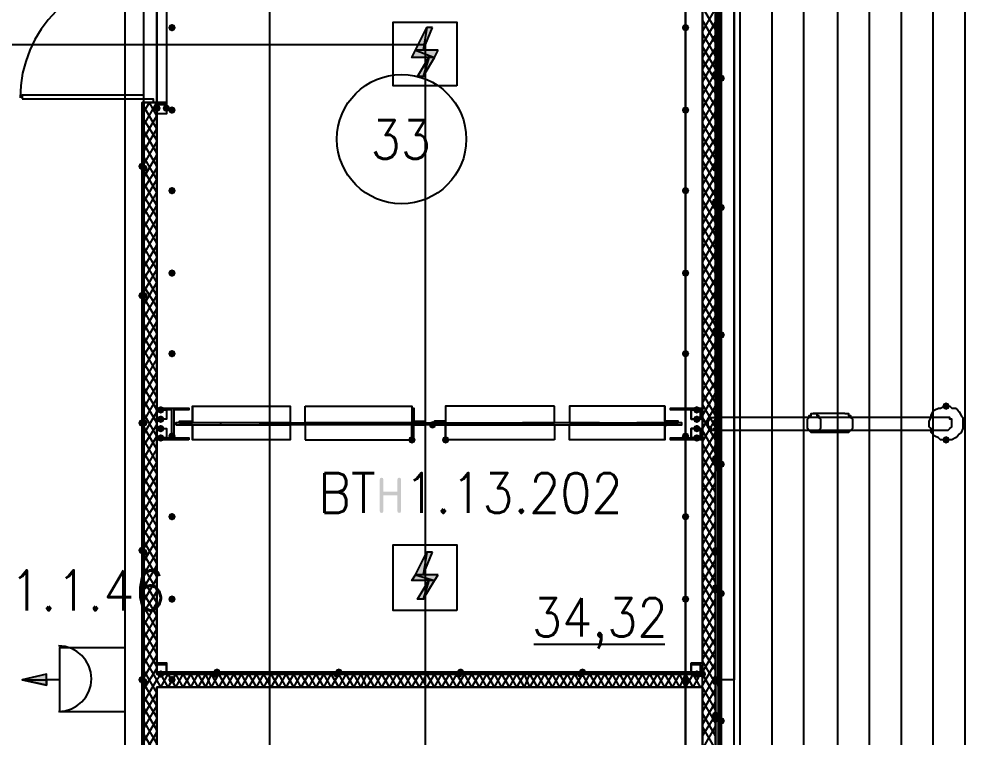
# Model space of a CAD drawing. Header units: millimetres. Extents: x 0 to 420, y 0 to 297.
# Drawn here: x 377.51 to 399.22, y 162.6 to 178.84 of the extents above; entities that cross this region are included whole.
import ezdxf

# ---------------------------------------------------------------- set-up
doc = ezdxf.new("R2010")
doc.units = ezdxf.units.MM
doc.layers.get('0').update_dxf_attribs({"linetype": 'CONTINUOUS'})
doc.styles.get("Standard").update_dxf_attribs({"font": 'STANDARD'})

msp = doc.modelspace()

# ---------------------------------------------------------------- hatches: boundary and pattern name
at = {"true_color": 0x000007}
h = msp.add_hatch(color=0, dxfattribs=at)
h.paths.add_polyline_path([(393.361333, 205.062667), (393.361333, 122.470333), (393.234333, 205.062667)], flags=0)
h.paths.add_polyline_path([(393.361333, 122.470333), (393.234333, 205.062667), (393.234333, 122.470333)], flags=0)
h = msp.add_hatch(color=0, dxfattribs=at)
h.paths.add_polyline_path([(393.234333, 187.071), (393.234333, 169.714333)], flags=0)
h.paths.add_polyline_path([(393.234333, 169.714333), (393.234333, 187.071)], flags=0)
for points in [[(381.042333, 178.646667), (381.017462, 178.586871), (380.957667, 178.562), (380.897871, 178.586871), (380.873, 178.646667), (380.897871, 178.706462), (380.957667, 178.731333), (381.017462, 178.706463)], [(392.641667, 178.646667), (392.616796, 178.586871), (392.557, 178.562), (392.497204, 178.586871), (392.472333, 178.646667), (392.497204, 178.706462), (392.557, 178.731333), (392.616796, 178.706463)], [(380.703667, 176.826333), (380.678796, 176.766537), (380.619, 176.741667), (380.559204, 176.766537), (380.534333, 176.826333), (380.559204, 176.886129), (380.619, 176.911), (380.678796, 176.886129)], [(380.915333, 176.826333), (380.890463, 176.766537), (380.830667, 176.741667), (380.770871, 176.766537), (380.746, 176.826333), (380.770871, 176.886129), (380.830667, 176.911), (380.890462, 176.886129)], [(381.042333, 176.784), (381.017462, 176.724204), (380.957667, 176.699333), (380.897871, 176.724204), (380.873, 176.784), (380.897871, 176.843796), (380.957667, 176.868667), (381.017462, 176.843796)], [(392.641667, 176.784), (392.616796, 176.724204), (392.557, 176.699333), (392.497204, 176.724204), (392.472333, 176.784), (392.497204, 176.843796), (392.557, 176.868667), (392.616796, 176.843796)], [(381.042333, 174.963667), (381.017462, 174.903871), (380.957667, 174.879), (380.897871, 174.903871), (380.873, 174.963667), (380.897871, 175.023462), (380.957667, 175.048333), (381.017462, 175.023463)], [(392.641667, 174.963667), (392.616796, 174.903871), (392.557, 174.879), (392.497204, 174.903871), (392.472333, 174.963667), (392.497204, 175.023462), (392.557, 175.048333), (392.616796, 175.023463)], [(381.042333, 173.101), (381.017462, 173.041204), (380.957667, 173.016333), (380.897871, 173.041204), (380.873, 173.101), (380.897871, 173.160796), (380.957667, 173.185667), (381.017462, 173.160796)], [(392.641667, 173.101), (392.616796, 173.041204), (392.557, 173.016333), (392.497204, 173.041204), (392.472333, 173.101), (392.497204, 173.160796), (392.557, 173.185667), (392.616796, 173.160796)], [(381.042333, 171.280667), (381.017462, 171.220871), (380.957667, 171.196), (380.897871, 171.220871), (380.873, 171.280667), (380.897871, 171.340462), (380.957667, 171.365333), (381.017462, 171.340463)], [(392.641667, 171.280667), (392.616796, 171.220871), (392.557, 171.196), (392.497204, 171.220871), (392.472333, 171.280667), (392.497204, 171.340462), (392.557, 171.365333), (392.616796, 171.340463)], [(380.788333, 170.010667), (380.763462, 169.950871), (380.703667, 169.926), (380.643871, 169.950871), (380.619, 170.010667), (380.643871, 170.070462), (380.703667, 170.095333), (380.763462, 170.070463)], [(392.895667, 170.010667), (392.870796, 169.950871), (392.811, 169.926), (392.751204, 169.950871), (392.726333, 170.010667), (392.751204, 170.070462), (392.811, 170.095333), (392.870796, 170.070463)], [(398.526, 170.095333), (398.501129, 170.035537), (398.441333, 170.010667), (398.381537, 170.035537), (398.356667, 170.095333), (398.381537, 170.155129), (398.441333, 170.18), (398.501129, 170.155129)], [(380.788333, 169.799), (380.763462, 169.739204), (380.703667, 169.714333), (380.643871, 169.739204), (380.619, 169.799), (380.643871, 169.858796), (380.703667, 169.883667), (380.763462, 169.858796)], [(392.895667, 169.799), (392.870796, 169.739204), (392.811, 169.714333), (392.751204, 169.739204), (392.726333, 169.799), (392.751204, 169.858796), (392.811, 169.883667), (392.870796, 169.858796)], [(380.788333, 169.587333), (380.763462, 169.527537), (380.703667, 169.502667), (380.643871, 169.527537), (380.619, 169.587333), (380.643871, 169.647129), (380.703667, 169.672), (380.763462, 169.647129)], [(386.926667, 169.672), (386.901796, 169.612204), (386.842, 169.587333), (386.782204, 169.612204), (386.757333, 169.672), (386.782204, 169.731796), (386.842, 169.756667), (386.901796, 169.731796)], [(392.895667, 169.587333), (392.870796, 169.527537), (392.811, 169.502667), (392.751204, 169.527537), (392.726333, 169.587333), (392.751204, 169.647129), (392.811, 169.672), (392.870796, 169.647129)], [(380.788333, 169.375667), (380.763462, 169.315871), (380.703667, 169.291), (380.643871, 169.315871), (380.619, 169.375667), (380.643871, 169.435462), (380.703667, 169.460333), (380.763462, 169.435463)], [(381.042333, 169.418), (381.017462, 169.358204), (380.957667, 169.333333), (380.897871, 169.358204), (380.873, 169.418), (380.897871, 169.477796), (380.957667, 169.502667), (381.017462, 169.477796)], [(386.461, 169.333333), (386.436129, 169.273537), (386.376333, 169.248667), (386.316537, 169.273537), (386.291667, 169.333333), (386.316537, 169.393129), (386.376333, 169.418), (386.436129, 169.393129)], [(387.223, 169.333333), (387.198129, 169.273537), (387.138333, 169.248667), (387.078538, 169.273537), (387.053667, 169.333333), (387.078537, 169.393129), (387.138333, 169.418), (387.198129, 169.393129)], [(392.641667, 169.418), (392.616796, 169.358204), (392.557, 169.333333), (392.497204, 169.358204), (392.472333, 169.418), (392.497204, 169.477796), (392.557, 169.502667), (392.616796, 169.477796)], [(392.895667, 169.375667), (392.870796, 169.315871), (392.811, 169.291), (392.751204, 169.315871), (392.726333, 169.375667), (392.751204, 169.435462), (392.811, 169.460333), (392.870796, 169.435463)], [(398.526, 169.333333), (398.501129, 169.273537), (398.441333, 169.248667), (398.381537, 169.273537), (398.356667, 169.333333), (398.381537, 169.393129), (398.441333, 169.418), (398.501129, 169.393129)], [(385.651374, 167.72202), (385.651374, 168.4386), (385.661365, 168.468366), (385.691613, 168.478288), (385.721378, 168.468366), (385.7313, 168.4386), (385.7313, 168.159685), (386.049351, 168.159685), (386.049351, 168.4386), (386.059273, 168.468366), (386.089039, 168.478288), (386.11908, 168.468366), (386.129278, 168.4386), (386.129278, 167.72202), (386.11908, 167.692255), (386.089039, 167.682333), (386.059273, 167.692255), (386.049351, 167.72202), (386.049351, 168.08031), (385.7313, 168.08031), (385.7313, 167.72202), (385.721378, 167.692255), (385.691613, 167.682333), (385.661365, 167.692255)], [(381.042333, 167.597667), (381.017462, 167.537871), (380.957667, 167.513), (380.897871, 167.537871), (380.873, 167.597667), (380.897871, 167.657462), (380.957667, 167.682333), (381.017462, 167.657463)], [(392.641667, 167.597667), (392.616796, 167.537871), (392.557, 167.513), (392.497204, 167.537871), (392.472333, 167.597667), (392.497204, 167.657462), (392.557, 167.682333), (392.616796, 167.657463)], [(381.042333, 165.735), (381.017462, 165.675204), (380.957667, 165.650333), (380.897871, 165.675204), (380.873, 165.735), (380.897871, 165.794796), (380.957667, 165.819667), (381.017462, 165.794796)], [(392.641667, 165.735), (392.616796, 165.675204), (392.557, 165.650333), (392.497204, 165.675204), (392.472333, 165.735), (392.497204, 165.794796), (392.557, 165.819667), (392.616796, 165.794796)], [(380.788333, 164.041667), (380.763462, 163.981871), (380.703667, 163.957), (380.643871, 163.981871), (380.619, 164.041667), (380.643871, 164.101462), (380.703667, 164.126333), (380.763462, 164.101463)], [(381.042333, 163.914667), (381.017462, 163.854871), (380.957667, 163.83), (380.897871, 163.854871), (380.873, 163.914667), (380.897871, 163.974462), (380.957667, 163.999333), (381.017462, 163.974463)], [(392.641667, 163.914667), (392.616796, 163.854871), (392.557, 163.83), (392.497204, 163.854871), (392.472333, 163.914667), (392.497204, 163.974462), (392.557, 163.999333), (392.616796, 163.974463)], [(392.895667, 164.041667), (392.870796, 163.981871), (392.811, 163.957), (392.751204, 163.981871), (392.726333, 164.041667), (392.751204, 164.101462), (392.811, 164.126333), (392.870796, 164.101463)]]:
    msp.add_hatch(color=0, dxfattribs=at).paths.add_polyline_path(points, flags=0)
at = {"true_color": 0x000001}
h = msp.add_hatch(color=0, dxfattribs=at)
h.paths.add_polyline_path([(386.842, 178.646666), (386.715, 178.646666), (386.630333, 178.138666)], flags=0)
h.paths.add_polyline_path([(386.715, 178.646666), (386.630333, 178.138666), (386.461, 178.138666)], flags=0)
at = {"true_color": 0x0000fe}
for points in [[(393.319, 178.392667), (393.294129, 178.332871), (393.234333, 178.308), (393.174537, 178.332871), (393.149667, 178.392667), (393.174537, 178.452462), (393.234333, 178.477333), (393.294129, 178.452463)], [(393.319, 178.392667), (393.294129, 178.332871), (393.234333, 178.308), (393.174537, 178.332871), (393.149667, 178.392667), (393.174537, 178.452462), (393.234333, 178.477333), (393.294129, 178.452463)], [(393.319, 177.588333), (393.294129, 177.528537), (393.234333, 177.503667), (393.174537, 177.528537), (393.149667, 177.588333), (393.174537, 177.648129), (393.234333, 177.673), (393.294129, 177.648129)], [(393.319, 177.546), (393.294129, 177.486204), (393.234333, 177.461333), (393.174537, 177.486204), (393.149667, 177.546), (393.174537, 177.605796), (393.234333, 177.630667), (393.294129, 177.605796)], [(393.319, 177.546), (393.294129, 177.486204), (393.234333, 177.461333), (393.174537, 177.486204), (393.149667, 177.546), (393.174537, 177.605796), (393.234333, 177.630667), (393.294129, 177.605796)], [(393.446, 177.503667), (393.421129, 177.443871), (393.361333, 177.419), (393.301537, 177.443871), (393.276667, 177.503667), (393.301537, 177.563462), (393.361333, 177.588333), (393.421129, 177.563463)], [(380.365, 175.514), (380.340129, 175.454204), (380.280333, 175.429333), (380.220537, 175.454204), (380.195667, 175.514), (380.220537, 175.573796), (380.280333, 175.598667), (380.340129, 175.573796)], [(380.407333, 175.471667), (380.382462, 175.411871), (380.322667, 175.387), (380.262871, 175.411871), (380.238, 175.471667), (380.262871, 175.531462), (380.322667, 175.556333), (380.382462, 175.531463)], [(393.319, 175.514), (393.294129, 175.454204), (393.234333, 175.429333), (393.174537, 175.454204), (393.149667, 175.514), (393.174537, 175.573796), (393.234333, 175.598667), (393.294129, 175.573796)], [(393.319, 175.471667), (393.294129, 175.411871), (393.234333, 175.387), (393.174537, 175.411871), (393.149667, 175.471667), (393.174537, 175.531462), (393.234333, 175.556333), (393.294129, 175.531463)], [(393.319, 174.709667), (393.294129, 174.649871), (393.234333, 174.625), (393.174537, 174.649871), (393.149667, 174.709667), (393.174537, 174.769462), (393.234333, 174.794333), (393.294129, 174.769463)], [(393.319, 174.625), (393.294129, 174.565204), (393.234333, 174.540333), (393.174537, 174.565204), (393.149667, 174.625), (393.174537, 174.684796), (393.234333, 174.709667), (393.294129, 174.684796)], [(393.319, 174.625), (393.294129, 174.565204), (393.234333, 174.540333), (393.174537, 174.565204), (393.149667, 174.625), (393.174537, 174.684796), (393.234333, 174.709667), (393.294129, 174.684796)], [(393.446, 174.582667), (393.421129, 174.522871), (393.361333, 174.498), (393.301537, 174.522871), (393.276667, 174.582667), (393.301537, 174.642462), (393.361333, 174.667333), (393.421129, 174.642463)], [(380.365, 172.593), (380.340129, 172.533204), (380.280333, 172.508333), (380.220537, 172.533204), (380.195667, 172.593), (380.220537, 172.652796), (380.280333, 172.677667), (380.340129, 172.652796)], [(380.407333, 172.593), (380.382462, 172.533204), (380.322667, 172.508333), (380.262871, 172.533204), (380.238, 172.593), (380.262871, 172.652796), (380.322667, 172.677667), (380.382462, 172.652796)], [(393.319, 172.593), (393.294129, 172.533204), (393.234333, 172.508333), (393.174537, 172.533204), (393.149667, 172.593), (393.174537, 172.652796), (393.234333, 172.677667), (393.294129, 172.652796)], [(393.319, 172.593), (393.294129, 172.533204), (393.234333, 172.508333), (393.174537, 172.533204), (393.149667, 172.593), (393.174537, 172.652796), (393.234333, 172.677667), (393.294129, 172.652796)], [(393.319, 171.788667), (393.294129, 171.728871), (393.234333, 171.704), (393.174537, 171.728871), (393.149667, 171.788667), (393.174537, 171.848462), (393.234333, 171.873333), (393.294129, 171.848463)], [(393.319, 171.746333), (393.294129, 171.686537), (393.234333, 171.661667), (393.174537, 171.686537), (393.149667, 171.746333), (393.174537, 171.806129), (393.234333, 171.831), (393.294129, 171.806129)], [(393.319, 171.746333), (393.294129, 171.686537), (393.234333, 171.661667), (393.174537, 171.686537), (393.149667, 171.746333), (393.174537, 171.806129), (393.234333, 171.831), (393.294129, 171.806129)], [(393.446, 171.704), (393.421129, 171.644204), (393.361333, 171.619333), (393.301537, 171.644204), (393.276667, 171.704), (393.301537, 171.763796), (393.361333, 171.788667), (393.421129, 171.763796)], [(380.365, 169.714333), (380.340129, 169.654538), (380.280333, 169.629667), (380.220537, 169.654538), (380.195667, 169.714333), (380.220537, 169.774129), (380.280333, 169.799), (380.340129, 169.774129)], [(380.407333, 169.714333), (380.382462, 169.654538), (380.322667, 169.629667), (380.262871, 169.654538), (380.238, 169.714333), (380.262871, 169.774129), (380.322667, 169.799), (380.382462, 169.774129)], [(380.407333, 169.714333), (380.382462, 169.654538), (380.322667, 169.629667), (380.262871, 169.654538), (380.238, 169.714333), (380.262871, 169.774129), (380.322667, 169.799), (380.382462, 169.774129)], [(393.319, 169.714333), (393.294129, 169.654538), (393.234333, 169.629667), (393.174537, 169.654538), (393.149667, 169.714333), (393.174537, 169.774129), (393.234333, 169.799), (393.294129, 169.774129)], [(393.319, 169.714333), (393.294129, 169.654538), (393.234333, 169.629667), (393.174537, 169.654538), (393.149667, 169.714333), (393.174537, 169.774129), (393.234333, 169.799), (393.294129, 169.774129)], [(393.319, 169.714333), (393.294129, 169.654538), (393.234333, 169.629667), (393.174537, 169.654538), (393.149667, 169.714333), (393.174537, 169.774129), (393.234333, 169.799), (393.294129, 169.774129)], [(393.319, 168.91), (393.294129, 168.850204), (393.234333, 168.825333), (393.174537, 168.850204), (393.149667, 168.91), (393.174537, 168.969796), (393.234333, 168.994667), (393.294129, 168.969796)], [(393.319, 168.825333), (393.294129, 168.765537), (393.234333, 168.740667), (393.174537, 168.765537), (393.149667, 168.825333), (393.174537, 168.885129), (393.234333, 168.91), (393.294129, 168.885129)], [(393.319, 168.825333), (393.294129, 168.765537), (393.234333, 168.740667), (393.174537, 168.765537), (393.149667, 168.825333), (393.174537, 168.885129), (393.234333, 168.91), (393.294129, 168.885129)], [(393.446, 168.783), (393.421129, 168.723204), (393.361333, 168.698333), (393.301537, 168.723204), (393.276667, 168.783), (393.301537, 168.842796), (393.361333, 168.867667), (393.421129, 168.842796)], [(380.365, 166.835667), (380.340129, 166.775871), (380.280333, 166.751), (380.220537, 166.775871), (380.195667, 166.835667), (380.220537, 166.895462), (380.280333, 166.920333), (380.340129, 166.895463)], [(380.407333, 166.793333), (380.382462, 166.733537), (380.322667, 166.708667), (380.262871, 166.733537), (380.238, 166.793333), (380.262871, 166.853129), (380.322667, 166.878), (380.382462, 166.853129)], [(393.319, 166.835667), (393.294129, 166.775871), (393.234333, 166.751), (393.174537, 166.775871), (393.149667, 166.835667), (393.174537, 166.895462), (393.234333, 166.920333), (393.294129, 166.895463)], [(393.319, 166.793333), (393.294129, 166.733537), (393.234333, 166.708667), (393.174537, 166.733537), (393.149667, 166.793333), (393.174537, 166.853129), (393.234333, 166.878), (393.294129, 166.853129)], [(393.319, 165.989), (393.294129, 165.929204), (393.234333, 165.904333), (393.174537, 165.929204), (393.149667, 165.989), (393.174537, 166.048796), (393.234333, 166.073667), (393.294129, 166.048796)], [(393.319, 165.946667), (393.294129, 165.886871), (393.234333, 165.862), (393.174537, 165.886871), (393.149667, 165.946667), (393.174537, 166.006462), (393.234333, 166.031333), (393.294129, 166.006463)], [(393.319, 165.946667), (393.294129, 165.886871), (393.234333, 165.862), (393.174537, 165.886871), (393.149667, 165.946667), (393.174537, 166.006462), (393.234333, 166.031333), (393.294129, 166.006463)], [(393.446, 165.862), (393.421129, 165.802204), (393.361333, 165.777333), (393.301537, 165.802204), (393.276667, 165.862), (393.301537, 165.921796), (393.361333, 165.946667), (393.421129, 165.921796)], [(380.365, 163.914667), (380.340129, 163.854871), (380.280333, 163.83), (380.220537, 163.854871), (380.195667, 163.914667), (380.220537, 163.974462), (380.280333, 163.999333), (380.340129, 163.974463)], [(382.016, 164.041667), (381.991129, 163.981871), (381.931333, 163.957), (381.871537, 163.981871), (381.846667, 164.041667), (381.871537, 164.101462), (381.931333, 164.126333), (381.991129, 164.101463)], [(382.058333, 164.084), (382.033462, 164.024204), (381.973667, 163.999333), (381.913871, 164.024204), (381.889, 164.084), (381.913871, 164.143796), (381.973667, 164.168667), (382.033462, 164.143796)], [(384.767667, 164.041667), (384.742796, 163.981871), (384.683, 163.957), (384.623204, 163.981871), (384.598333, 164.041667), (384.623204, 164.101462), (384.683, 164.126333), (384.742796, 164.101463)], [(384.81, 164.084), (384.785129, 164.024204), (384.725333, 163.999333), (384.665538, 164.024204), (384.640667, 164.084), (384.665537, 164.143796), (384.725333, 164.168667), (384.785129, 164.143796)], [(387.519333, 164.041667), (387.494462, 163.981871), (387.434667, 163.957), (387.374871, 163.981871), (387.35, 164.041667), (387.374871, 164.101462), (387.434667, 164.126333), (387.494462, 164.101463)], [(387.561667, 164.084), (387.536796, 164.024204), (387.477, 163.999333), (387.417204, 164.024204), (387.392333, 164.084), (387.417204, 164.143796), (387.477, 164.168667), (387.536796, 164.143796)], [(390.271, 164.041667), (390.246129, 163.981871), (390.186333, 163.957), (390.126537, 163.981871), (390.101667, 164.041667), (390.126537, 164.101462), (390.186333, 164.126333), (390.246129, 164.101463)], [(390.313333, 164.084), (390.288462, 164.024204), (390.228667, 163.999333), (390.168871, 164.024204), (390.144, 164.084), (390.168871, 164.143796), (390.228667, 164.168667), (390.288462, 164.143796)], [(393.022667, 164.041667), (392.997796, 163.981871), (392.938, 163.957), (392.878204, 163.981871), (392.853333, 164.041667), (392.878204, 164.101462), (392.938, 164.126333), (392.997796, 164.101463)], [(393.022667, 164.041667), (392.997796, 163.981871), (392.938, 163.957), (392.878204, 163.981871), (392.853333, 164.041667), (392.878204, 164.101462), (392.938, 164.126333), (392.997796, 164.101463)], [(393.319, 163.914667), (393.294129, 163.854871), (393.234333, 163.83), (393.174537, 163.854871), (393.149667, 163.914667), (393.174537, 163.974462), (393.234333, 163.999333), (393.294129, 163.974463)], [(380.407333, 163.872333), (380.382462, 163.812537), (380.322667, 163.787667), (380.262871, 163.812537), (380.238, 163.872333), (380.262871, 163.932129), (380.322667, 163.957), (380.382462, 163.932129)], [(393.319, 163.872333), (393.294129, 163.812537), (393.234333, 163.787667), (393.174537, 163.812537), (393.149667, 163.872333), (393.174537, 163.932129), (393.234333, 163.957), (393.294129, 163.932129)], [(393.319, 163.110333), (393.294129, 163.050537), (393.234333, 163.025667), (393.174537, 163.050537), (393.149667, 163.110333), (393.174537, 163.170129), (393.234333, 163.195), (393.294129, 163.170129)], [(393.319, 163.025667), (393.294129, 162.965871), (393.234333, 162.941), (393.174537, 162.965871), (393.149667, 163.025667), (393.174537, 163.085462), (393.234333, 163.110333), (393.294129, 163.085463)], [(393.319, 163.025667), (393.294129, 162.965871), (393.234333, 162.941), (393.174537, 162.965871), (393.149667, 163.025667), (393.174537, 163.085462), (393.234333, 163.110333), (393.294129, 163.085463)], [(393.446, 162.983333), (393.421129, 162.923537), (393.361333, 162.898667), (393.301537, 162.923537), (393.276667, 162.983333), (393.301537, 163.043129), (393.361333, 163.068), (393.421129, 163.043129)]]:
    msp.add_hatch(color=0, dxfattribs=at).paths.add_polyline_path(points, flags=0)
at = {"true_color": 0x000001}
h = msp.add_hatch(color=0, dxfattribs=at)
h.paths.add_polyline_path([(386.969, 178.138666), (386.461, 178.138666), (386.884333, 177.969333)], flags=0)
h.paths.add_polyline_path([(386.461, 178.138666), (386.884333, 177.969333), (386.376333, 177.969333)], flags=0)
h = msp.add_hatch(color=0, dxfattribs=at)
h.paths.add_polyline_path([(386.884333, 177.969333), (386.757333, 177.969333), (386.630333, 177.545999)], flags=0)
h.paths.add_polyline_path([(386.757333, 177.969333), (386.630333, 177.545999), (386.503333, 177.545999)], flags=0)
at = {"true_color": 0x000007}
h = msp.add_hatch(color=0, dxfattribs=at)
h.paths.add_polyline_path([(380.322667, 176.953333), (380.280333, 176.953333), (380.322667, 169.714333)], flags=0)
h.paths.add_polyline_path([(380.280333, 176.953333), (380.322667, 169.714333), (380.280333, 169.714333)], flags=0)
h = msp.add_hatch(color=0, dxfattribs=at)
h.paths.add_polyline_path([(380.322667, 169.714333), (380.280333, 169.714333), (380.322667, 158.115)], flags=0)
h.paths.add_polyline_path([(380.280333, 169.714333), (380.322667, 158.115), (380.280333, 158.115)], flags=0)
h = msp.add_hatch(color=0, dxfattribs=at)
h.paths.add_polyline_path([(393.234333, 169.714333), (393.234333, 158.115)], flags=0)
h.paths.add_polyline_path([(393.234333, 158.115), (393.234333, 169.714333)], flags=0)
at = {"true_color": 0x000001}
h = msp.add_hatch(color=0, dxfattribs=at)
h.paths.add_polyline_path([(386.842, 166.793333), (386.715, 166.793333), (386.630333, 166.285333)], flags=0)
h.paths.add_polyline_path([(386.715, 166.793333), (386.630333, 166.285333), (386.461, 166.285333)], flags=0)
h = msp.add_hatch(color=0, dxfattribs=at)
h.paths.add_polyline_path([(386.969, 166.285333), (386.461, 166.285333), (386.884333, 166.158333)], flags=0)
h.paths.add_polyline_path([(386.461, 166.285333), (386.884333, 166.158333), (386.376333, 166.158333)], flags=0)
h = msp.add_hatch(color=0, dxfattribs=at)
h.paths.add_polyline_path([(386.884333, 166.158333), (386.757333, 166.158333), (386.630333, 165.734999)], flags=0)
h.paths.add_polyline_path([(386.757333, 166.158333), (386.630333, 165.734999), (386.503333, 165.734999)], flags=0)
at = {"true_color": 0x000006}
h = msp.add_hatch(color=0, dxfattribs=at)
h.paths.add_polyline_path([(378.121334, 163.787666), (377.571, 163.914666), (378.121334, 163.914666)], flags=0)
h.paths.add_polyline_path([(377.571, 163.914666), (378.121334, 163.914666), (378.121334, 164.041666)], flags=0)
at = {"true_color": 0x000007}
h = msp.add_hatch(color=0, dxfattribs=at)
h.paths.add_polyline_path([(392.938, 164.084), (380.619, 164.084), (392.938, 164.041667)], flags=0)
h.paths.add_polyline_path([(380.619, 164.084), (392.938, 164.041667), (380.619, 164.041667)], flags=0)

# ---------------------------------------------------------------- linework, layer by layer
at = {"color": 0, "true_color": 0x000007}
for points in [[(393.234333, 105.579333), (393.234333, 222.546333)], [(393.234333, 205.062667), (393.234333, 122.470333), (393.234333, 205.062667), (393.234333, 122.470333)], [(393.234333, 205.062667), (393.234333, 122.470333)], [(393.234333, 205.062667), (393.234333, 122.470333)], [(392.938, 187.452), (392.938, 164.041667)], [(393.234333, 169.714333), (393.234333, 187.071), (393.234333, 169.714333), (393.234333, 187.071)], [(380.3015, 179.832), (380.017991, 179.817684), (379.742673, 179.775666), (379.476939, 179.70734), (379.222182, 179.614099), (378.979796, 179.497337), (378.751176, 179.358448), (378.537714, 179.198824), (378.340805, 179.019861), (378.161842, 178.822952), (378.002219, 178.609491), (377.86333, 178.38087), (377.746568, 178.138485), (377.653326, 177.883728), (377.585, 177.617994), (377.542982, 177.342675), (377.528667, 177.059167)], [(380.619, 178.392667), (380.619, 179.874333), (380.703667, 179.874333)], [(380.703667, 179.874333), (380.830667, 179.874333), (380.830667, 178.392667)], [(393.234333, 178.604333), (392.938, 179.112333)], [(392.938, 178.562), (393.234333, 179.07)], [(385.953, 178.773666), (387.392333, 178.773666)], [(393.234333, 178.308), (392.938, 178.816)], [(392.938, 178.265667), (393.234333, 178.773667)], [(393.234333, 178.011667), (392.938, 178.519667)], [(380.703667, 176.953333), (380.619, 176.953333), (380.619, 178.392667)], [(380.830667, 178.392667), (380.830667, 176.953333), (380.703667, 176.953333)], [(392.938, 177.969333), (393.234333, 178.477333)], [(393.234333, 177.715333), (392.938, 178.223333)], [(392.938, 177.715333), (393.234333, 178.181)], [(392.938, 177.419), (393.234333, 177.927)], [(393.234333, 177.461333), (392.938, 177.927)], [(393.234333, 177.165), (392.938, 177.673)], [(392.938, 177.122667), (393.234333, 177.630667)], [(393.234333, 176.868667), (392.938, 177.376667)], [(392.938, 176.826333), (393.234333, 177.334333)], [(393.234333, 176.572333), (392.938, 177.080333)], [(392.938, 176.53), (393.234333, 177.038)], [(380.280333, 176.953333), (380.280333, 169.714333), (380.280333, 176.953333), (380.322667, 169.714333)], [(380.322667, 176.741667), (380.449667, 176.953333)], [(380.322667, 176.445333), (380.619, 176.953333)], [(380.322667, 176.953333), (380.534333, 176.953333), (380.619, 176.953333)], [(380.619, 176.953333), (380.534333, 176.953333), (380.322667, 176.953333), (380.534333, 176.953333)], [(380.322667, 176.953333), (380.322667, 150.876)], [(380.619, 176.360667), (380.322667, 176.868667)], [(380.619, 176.657), (380.449667, 176.953333)], [(380.619, 164.041667), (380.619, 176.953333)], [(393.234333, 176.276), (392.938, 176.784)], [(380.322667, 176.149), (380.619, 176.657)], [(380.619, 176.106667), (380.322667, 176.572333)], [(392.938, 176.233667), (393.234333, 176.741667)], [(380.322667, 175.852667), (380.619, 176.360667)], [(393.234333, 175.979667), (392.938, 176.487667)], [(392.938, 175.937333), (393.234333, 176.445333)], [(380.619, 175.810333), (380.322667, 176.318333)], [(393.234333, 175.683333), (392.938, 176.191333)], [(392.938, 175.683333), (393.234333, 176.149)], [(380.322667, 175.556333), (380.619, 176.064333)], [(380.619, 175.514), (380.322667, 176.022)], [(380.322667, 175.26), (380.619, 175.768)], [(380.619, 175.217667), (380.322667, 175.725667)], [(392.938, 175.387), (393.234333, 175.895)], [(393.234333, 175.429333), (392.938, 175.895)], [(393.234333, 175.133), (392.938, 175.641)], [(392.938, 175.090667), (393.234333, 175.598667)], [(380.322667, 175.006), (380.619, 175.471667)], [(380.619, 174.921333), (380.322667, 175.429333)], [(393.234333, 174.836667), (392.938, 175.344667)], [(392.938, 174.794333), (393.234333, 175.302333)], [(380.322667, 174.709667), (380.619, 175.217667)], [(380.619, 174.625), (380.322667, 175.133)], [(393.234333, 174.540333), (392.938, 175.048333)], [(380.322667, 174.413333), (380.619, 174.921333)], [(380.619, 174.371), (380.322667, 174.836667)], [(392.938, 174.498), (393.234333, 175.006)], [(380.322667, 174.117), (380.619, 174.625)], [(393.234333, 174.244), (392.938, 174.752)], [(392.938, 174.201667), (393.234333, 174.709667)], [(380.619, 174.074667), (380.322667, 174.582667)], [(393.234333, 173.947667), (392.938, 174.455667)], [(392.938, 173.947667), (393.234333, 174.413333)], [(380.322667, 173.820667), (380.619, 174.328667)], [(380.619, 173.778333), (380.322667, 174.286333)], [(380.322667, 173.524333), (380.619, 174.032333)], [(380.619, 173.482), (380.322667, 173.99)], [(392.938, 173.651333), (393.234333, 174.159333)], [(393.234333, 173.651333), (392.938, 174.159333)], [(393.234333, 173.397333), (392.938, 173.905333)], [(392.938, 173.355), (393.234333, 173.863)], [(380.322667, 173.228), (380.619, 173.736)], [(380.619, 173.185667), (380.322667, 173.693667)], [(393.234333, 173.101), (392.938, 173.609)], [(392.938, 173.058667), (393.234333, 173.566667)], [(380.322667, 172.974), (380.619, 173.439667)], [(380.619, 172.889333), (380.322667, 173.397333)], [(393.234333, 172.804667), (392.938, 173.312667)], [(380.322667, 172.677667), (380.619, 173.185667)], [(380.619, 172.593), (380.322667, 173.101)], [(392.938, 172.762333), (393.234333, 173.270333)], [(380.322667, 172.381333), (380.619, 172.889333)], [(393.234333, 172.508333), (392.938, 173.016333)], [(392.938, 172.466), (393.234333, 172.974)], [(380.619, 172.339), (380.322667, 172.804667)], [(393.234333, 172.212), (392.938, 172.72)], [(392.938, 172.169667), (393.234333, 172.677667)], [(380.322667, 172.085), (380.619, 172.593)], [(380.619, 172.042667), (380.322667, 172.550667)], [(380.322667, 171.788667), (380.619, 172.296667)], [(380.619, 171.746333), (380.322667, 172.254333)], [(393.234333, 171.915667), (392.938, 172.423667)], [(392.938, 171.915667), (393.234333, 172.381333)], [(380.322667, 171.492333), (380.619, 172.000333)], [(392.938, 171.619333), (393.234333, 172.127333)], [(393.234333, 171.661667), (392.938, 172.127333)], [(380.619, 171.45), (380.322667, 171.958)], [(393.234333, 171.365333), (392.938, 171.873333)], [(392.938, 171.323), (393.234333, 171.831)], [(380.322667, 171.238333), (380.619, 171.704)], [(380.619, 171.153667), (380.322667, 171.661667)], [(393.234333, 171.069), (392.938, 171.577)], [(380.322667, 170.942), (380.619, 171.45)], [(380.619, 170.857333), (380.322667, 171.365333)], [(392.938, 171.026667), (393.234333, 171.534667)], [(380.322667, 170.645667), (380.619, 171.153667)], [(393.234333, 170.772667), (392.938, 171.280667)], [(392.938, 170.730333), (393.234333, 171.238333)], [(380.619, 170.603333), (380.322667, 171.069)], [(393.234333, 170.476333), (392.938, 170.984333)], [(392.938, 170.434), (393.234333, 170.942)], [(380.322667, 170.349333), (380.619, 170.857333)], [(380.619, 170.307), (380.322667, 170.815)], [(380.322667, 170.053), (380.619, 170.561)], [(380.619, 170.010667), (380.322667, 170.518667)], [(393.234333, 170.18), (392.938, 170.688)], [(392.938, 170.18), (393.234333, 170.645667)], [(380.322667, 169.756667), (380.619, 170.264667)], [(392.938, 169.883667), (393.234333, 170.391667)], [(393.234333, 169.883667), (392.938, 170.391667)], [(380.619, 169.714333), (380.322667, 170.222333)], [(380.619, 170.010667), (380.619, 170.053)], [(380.788333, 170.010667), (380.788333, 170.053)], [(380.957667, 169.333333), (380.957667, 170.053)], [(381.423333, 170.095333), (383.624667, 170.095333), (383.624667, 169.714333), (381.423333, 169.714333), (381.127, 169.714333), (381.127, 169.756667), (381.381, 169.756667), (381.423333, 169.756667), (381.423333, 170.053), (381.423333, 170.095333), (381.423333, 169.714333)], [(381.127, 170.010667), (381.127, 170.053)], [(381.296333, 170.010667), (381.296333, 170.053)], [(386.376333, 170.095333), (386.376333, 170.053)], [(386.376333, 170.053), (386.418667, 170.053), (386.418667, 169.756667), (386.672667, 169.756667), (386.672667, 169.714333)], [(387.138333, 170.053), (387.138333, 169.756667), (387.096, 169.756667), (386.884333, 169.756667), (386.842, 169.714333)], [(387.138333, 170.095333), (387.138333, 170.053)], [(392.091333, 170.095333), (389.932333, 170.095333), (389.932333, 169.714333), (392.091333, 169.714333), (392.387667, 169.714333), (392.387667, 169.756667), (392.133667, 169.756667), (392.091333, 169.756667), (392.091333, 170.053), (392.091333, 170.095333), (392.091333, 169.714333)], [(392.218333, 170.010667), (392.218333, 170.053)], [(392.387667, 170.010667), (392.387667, 170.053)], [(392.557, 169.333333), (392.557, 170.053)], [(392.726333, 170.010667), (392.726333, 170.053)], [(392.895667, 170.010667), (392.895667, 170.053)], [(393.234333, 169.629667), (392.938, 170.137667)], [(392.938, 169.587333), (393.234333, 170.095333)], [(393.319, 169.333333), (393.234333, 169.333333), (393.234333, 169.375667), (393.234333, 169.418), (393.234333, 169.460333), (393.234333, 169.502667), (393.234333, 169.587333), (393.234333, 169.629667), (393.234333, 169.714333), (393.234333, 169.756667), (393.234333, 169.841333), (393.234333, 169.883667), (393.234333, 169.968333), (393.234333, 170.010667), (393.234333, 170.053), (393.234333, 170.095333), (393.319, 170.095333)], [(393.319, 169.333333), (393.319, 169.375667), (393.319, 169.418), (393.319, 169.460333), (393.319, 169.502667), (393.319, 169.587333), (393.319, 169.629667), (393.319, 169.714333), (393.319, 169.756667), (393.319, 169.841333), (393.319, 169.883667), (393.319, 169.968333), (393.319, 170.010667), (393.319, 170.053), (393.319, 170.095333)], [(398.441333, 170.095333), (398.526, 170.095333), (398.568333, 170.053), (398.653, 170.053), (398.695333, 170.010667), (398.737667, 169.968333), (398.78, 169.883667), (398.822333, 169.841333), (398.822333, 169.756667), (398.864667, 169.714333), (398.822333, 169.629667), (398.822333, 169.587333), (398.78, 169.502667), (398.737667, 169.460333), (398.695333, 169.418), (398.653, 169.375667), (398.568333, 169.333333), (398.526, 169.333333), (398.441333, 169.333333)], [(380.322667, 169.460333), (380.619, 169.968333)], [(380.619, 169.418), (380.322667, 169.926)], [(393.234333, 169.333333), (392.938, 169.841333)], [(398.483667, 169.841333), (393.192, 169.841333)], [(396.155333, 169.926), (395.435667, 169.926)], [(396.155333, 169.926), (396.197667, 169.926), (396.24, 169.926), (396.24, 169.883667), (396.282333, 169.883667), (396.282333, 169.841333), (396.324667, 169.799), (396.324667, 169.756667), (396.324667, 169.714333), (396.324667, 169.672), (396.324667, 169.629667), (396.324667, 169.587333), (396.282333, 169.545), (396.24, 169.502667), (396.197667, 169.502667), (396.155333, 169.502667)], [(398.483667, 169.545), (398.526, 169.587333), (398.568333, 169.629667), (398.568333, 169.672), (398.568333, 169.714333), (398.568333, 169.756667), (398.568333, 169.799), (398.526, 169.799), (398.526, 169.841333), (398.483667, 169.841333)], [(380.322667, 169.714333), (380.322667, 158.115), (380.280333, 169.714333), (380.280333, 158.115)], [(380.322667, 169.206333), (380.619, 169.672)], [(380.619, 169.121667), (380.322667, 169.629667)], [(381.423333, 169.672), (381.423333, 169.333333), (381.423333, 169.629667), (381.423333, 169.672), (383.624667, 169.672), (383.624667, 169.333333), (381.423333, 169.333333)], [(386.672667, 169.714333), (386.376333, 169.714333)], [(386.672667, 169.672), (386.376333, 169.672)], [(386.376333, 169.333333), (386.418667, 169.333333), (386.418667, 169.629667), (386.418667, 169.672), (386.672667, 169.672)], [(386.842, 169.714333), (387.138333, 169.714333)], [(387.138333, 169.672), (387.096, 169.672), (386.884333, 169.672), (386.842, 169.672), (387.138333, 169.672), (387.138333, 169.629667), (387.138333, 169.333333)], [(392.091333, 169.333333), (389.932333, 169.333333), (389.932333, 169.672), (392.091333, 169.672), (392.387667, 169.672), (392.133667, 169.672), (392.091333, 169.629667), (392.091333, 169.333333), (392.091333, 169.672)], [(392.938, 169.291), (393.234333, 169.799)], [(393.234333, 158.115), (393.234333, 169.714333), (393.234333, 158.115), (393.234333, 169.714333)], [(380.322667, 168.91), (380.619, 169.418)], [(393.234333, 169.037), (392.938, 169.545)], [(392.938, 168.994667), (393.234333, 169.502667)], [(398.483667, 169.545), (393.192, 169.545)], [(396.155333, 169.502667), (395.435667, 169.502667)], [(380.619, 168.825333), (380.322667, 169.333333)], [(380.619, 169.333333), (380.619, 169.375667)], [(380.788333, 169.333333), (380.788333, 169.375667)], [(381.127, 169.333333), (381.127, 169.375667)], [(381.296333, 169.333333), (381.296333, 169.375667)], [(392.218333, 169.333333), (392.218333, 169.375667)], [(392.387667, 169.333333), (392.387667, 169.375667)], [(392.726333, 169.333333), (392.726333, 169.375667)], [(392.895667, 169.333333), (392.895667, 169.375667)], [(393.234333, 168.740667), (392.938, 169.248667)], [(392.938, 168.698333), (393.234333, 169.206333)], [(380.322667, 168.613667), (380.619, 169.121667)], [(380.619, 168.571333), (380.322667, 169.037)], [(380.322667, 168.317333), (380.619, 168.825333)], [(380.619, 168.275), (380.322667, 168.783)], [(393.234333, 168.444333), (392.938, 168.952333)], [(392.938, 168.402), (393.234333, 168.91)], [(380.322667, 168.021), (380.619, 168.529)], [(393.234333, 168.148), (392.938, 168.656)], [(392.938, 168.148), (393.234333, 168.613667)], [(380.619, 167.978667), (380.322667, 168.486667)], [(392.938, 167.851667), (393.234333, 168.359667)], [(393.234333, 167.894), (392.938, 168.359667)], [(380.322667, 167.724667), (380.619, 168.232667)], [(380.619, 167.682333), (380.322667, 168.190333)], [(393.234333, 167.597667), (392.938, 168.105667)], [(380.322667, 167.470667), (380.619, 167.936333)], [(380.619, 167.386), (380.322667, 167.894)], [(392.938, 167.555333), (393.234333, 168.063333)], [(380.322667, 167.174333), (380.619, 167.682333)], [(393.234333, 167.301333), (392.938, 167.809333)], [(392.938, 167.259), (393.234333, 167.767)], [(380.619, 167.089667), (380.322667, 167.597667)], [(393.234333, 167.005), (392.938, 167.513)], [(392.938, 166.962667), (393.234333, 167.470667)], [(380.322667, 166.878), (380.619, 167.386)], [(380.619, 166.835667), (380.322667, 167.301333)], [(380.322667, 166.581667), (380.619, 167.089667)], [(380.619, 166.539333), (380.322667, 167.047333)], [(393.234333, 166.708667), (392.938, 167.216667)], [(392.938, 166.666333), (393.234333, 167.174333)], [(380.322667, 166.285333), (380.619, 166.793333)], [(385.953, 166.962666), (387.392333, 166.962666)], [(393.234333, 166.412333), (392.938, 166.920333)], [(392.938, 166.412333), (393.234333, 166.878)], [(380.619, 166.243), (380.322667, 166.751)], [(392.938, 166.116), (393.234333, 166.624)], [(393.234333, 166.116), (392.938, 166.624)], [(380.322667, 165.989), (380.619, 166.497)], [(380.619, 165.946667), (380.322667, 166.454667)], [(380.322667, 165.692667), (380.619, 166.200667)], [(380.619, 165.650333), (380.322667, 166.158333)], [(392.938, 165.819667), (393.234333, 166.327667)], [(393.234333, 165.862), (392.938, 166.327667)], [(393.234333, 165.565667), (392.938, 166.073667)], [(392.938, 165.523333), (393.234333, 166.031333)], [(380.322667, 165.438667), (380.619, 165.904333)], [(380.619, 165.354), (380.322667, 165.862)], [(393.234333, 165.269333), (392.938, 165.777333)], [(392.938, 165.227), (393.234333, 165.735)], [(380.322667, 165.142333), (380.619, 165.650333)], [(380.619, 165.057667), (380.322667, 165.565667)], [(380.322667, 164.846), (380.619, 165.354)], [(380.619, 164.803667), (380.322667, 165.269333)], [(393.234333, 164.973), (392.938, 165.481)], [(392.938, 164.930667), (393.234333, 165.438667)], [(380.322667, 164.549667), (380.619, 165.057667)], [(393.234333, 164.676667), (392.938, 165.184667)], [(392.938, 164.634333), (393.234333, 165.142333)], [(380.619, 164.507333), (380.322667, 165.015333)], [(393.234333, 164.380333), (392.938, 164.888333)], [(392.938, 164.380333), (393.234333, 164.846)], [(380.322667, 164.253333), (380.619, 164.761333)], [(380.619, 164.211), (380.322667, 164.719)], [(389.128, 164.719), (392.091333, 164.719)], [(380.322667, 163.957), (380.619, 164.465)], [(380.619, 163.914667), (380.322667, 164.422667)], [(392.938, 164.084), (393.234333, 164.592)], [(393.234333, 164.126333), (392.938, 164.592)], [(380.703667, 164.295667), (380.703667, 164.253333)], [(392.811, 164.295667), (392.811, 164.253333)], [(393.234333, 163.83), (392.938, 164.338)], [(392.938, 163.787667), (393.234333, 164.295667)], [(380.322667, 163.703), (380.619, 164.168667)], [(380.619, 163.618333), (380.322667, 164.126333)], [(392.938, 164.041667), (380.619, 164.041667), (392.938, 164.084), (380.619, 164.084)], [(380.619, 163.914667), (380.703667, 164.041667)], [(392.938, 164.041667), (380.619, 164.041667)], [(380.703667, 163.745333), (380.873, 164.041667)], [(380.873, 163.745333), (380.703667, 164.041667)], [(380.873, 163.745333), (381.042333, 164.041667)], [(381.042333, 163.745333), (380.873, 164.041667)], [(381.042333, 163.745333), (381.211667, 164.041667)], [(381.211667, 163.745333), (381.042333, 164.041667)], [(381.211667, 163.745333), (381.381, 164.041667)], [(381.381, 163.745333), (381.211667, 164.041667)], [(381.381, 163.745333), (381.550333, 164.041667)], [(381.550333, 163.745333), (381.381, 164.041667)], [(381.550333, 163.745333), (381.719667, 164.041667)], [(381.719667, 163.745333), (381.550333, 164.041667)], [(381.719667, 163.745333), (381.846667, 164.041667)], [(381.846667, 163.745333), (381.719667, 164.041667)], [(381.846667, 163.745333), (382.016, 164.041667)], [(382.016, 163.745333), (381.846667, 164.041667)], [(382.016, 163.745333), (382.185333, 164.041667)], [(382.185333, 163.745333), (382.016, 164.041667)], [(382.185333, 163.745333), (382.354667, 164.041667)], [(382.354667, 163.745333), (382.185333, 164.041667)], [(382.354667, 163.745333), (382.524, 164.041667)], [(382.524, 163.745333), (382.354667, 164.041667)], [(382.524, 163.745333), (382.693333, 164.041667)], [(382.693333, 163.745333), (382.524, 164.041667)], [(382.693333, 163.745333), (382.862667, 164.041667)], [(382.862667, 163.745333), (382.693333, 164.041667)], [(382.862667, 163.745333), (383.032, 164.041667)], [(383.032, 163.745333), (382.862667, 164.041667)], [(383.032, 163.745333), (383.201333, 164.041667)], [(383.201333, 163.745333), (383.032, 164.041667)], [(383.201333, 163.745333), (383.370667, 164.041667)], [(383.370667, 163.745333), (383.201333, 164.041667)], [(383.370667, 163.745333), (383.54, 164.041667)], [(383.54, 163.745333), (383.370667, 164.041667)], [(383.54, 163.745333), (383.709333, 164.041667)], [(383.709333, 163.745333), (383.54, 164.041667)], [(383.709333, 163.745333), (383.878667, 164.041667)], [(383.878667, 163.745333), (383.709333, 164.041667)], [(383.878667, 163.745333), (384.048, 164.041667)], [(384.048, 163.745333), (383.878667, 164.041667)], [(384.048, 163.745333), (384.217333, 164.041667)], [(384.217333, 163.745333), (384.048, 164.041667)], [(384.217333, 163.745333), (384.386667, 164.041667)], [(384.386667, 163.745333), (384.217333, 164.041667)], [(384.386667, 163.745333), (384.556, 164.041667)], [(384.556, 163.745333), (384.386667, 164.041667)], [(384.556, 163.745333), (384.725333, 164.041667)], [(384.725333, 163.745333), (384.556, 164.041667)], [(384.725333, 163.745333), (384.894667, 164.041667)], [(384.894667, 163.745333), (384.725333, 164.041667)], [(384.894667, 163.745333), (385.064, 164.041667)], [(385.064, 163.745333), (384.894667, 164.041667)], [(385.064, 163.745333), (385.233333, 164.041667)], [(385.233333, 163.745333), (385.064, 164.041667)], [(385.233333, 163.745333), (385.360333, 164.041667)], [(385.360333, 163.745333), (385.233333, 164.041667)], [(385.360333, 163.745333), (385.529667, 164.041667)], [(385.529667, 163.745333), (385.360333, 164.041667)], [(385.529667, 163.745333), (385.699, 164.041667)], [(385.699, 163.745333), (385.529667, 164.041667)], [(385.699, 163.745333), (385.868333, 164.041667)], [(385.868333, 163.745333), (385.699, 164.041667)], [(385.868333, 163.745333), (386.037667, 164.041667)], [(386.037667, 163.745333), (385.868333, 164.041667)], [(386.037667, 163.745333), (386.207, 164.041667)], [(386.207, 163.745333), (386.037667, 164.041667)], [(386.207, 163.745333), (386.376333, 164.041667)], [(386.376333, 163.745333), (386.207, 164.041667)], [(386.376333, 163.745333), (386.545667, 164.041667)], [(386.545667, 163.745333), (386.376333, 164.041667)], [(386.545667, 163.745333), (386.715, 164.041667)], [(386.715, 163.745333), (386.545667, 164.041667)], [(386.715, 163.745333), (386.884333, 164.041667)], [(386.884333, 163.745333), (386.715, 164.041667)], [(386.884333, 163.745333), (387.053667, 164.041667)], [(387.053667, 163.745333), (386.884333, 164.041667)], [(387.053667, 163.745333), (387.223, 164.041667)], [(387.223, 163.745333), (387.053667, 164.041667)], [(387.223, 163.745333), (387.392333, 164.041667)], [(387.392333, 163.745333), (387.223, 164.041667)], [(387.392333, 163.745333), (387.561667, 164.041667)], [(387.561667, 163.745333), (387.392333, 164.041667)], [(387.561667, 163.745333), (387.731, 164.041667)], [(387.731, 163.745333), (387.561667, 164.041667)], [(387.731, 163.745333), (387.900333, 164.041667)], [(387.900333, 163.745333), (387.731, 164.041667)], [(387.900333, 163.745333), (388.069667, 164.041667)], [(388.069667, 163.745333), (387.900333, 164.041667)], [(388.069667, 163.745333), (388.239, 164.041667)], [(388.239, 163.745333), (388.069667, 164.041667)], [(388.239, 163.745333), (388.408333, 164.041667)], [(388.408333, 163.745333), (388.239, 164.041667)], [(388.408333, 163.745333), (388.577667, 164.041667)], [(388.577667, 163.745333), (388.408333, 164.041667)], [(388.577667, 163.745333), (388.747, 164.041667)], [(388.747, 163.745333), (388.577667, 164.041667)], [(388.747, 163.745333), (388.916333, 164.041667)], [(388.916333, 163.745333), (388.747, 164.041667)], [(388.916333, 163.745333), (389.043333, 164.041667)], [(389.043333, 163.745333), (388.916333, 164.041667)], [(389.043333, 163.745333), (389.212667, 164.041667)], [(389.212667, 163.745333), (389.043333, 164.041667)], [(389.212667, 163.745333), (389.382, 164.041667)], [(389.382, 163.745333), (389.212667, 164.041667)], [(389.382, 163.745333), (389.551333, 164.041667)], [(389.551333, 163.745333), (389.382, 164.041667)], [(389.551333, 163.745333), (389.720667, 164.041667)], [(389.720667, 163.745333), (389.551333, 164.041667)], [(389.720667, 163.745333), (389.89, 164.041667)], [(389.89, 163.745333), (389.720667, 164.041667)], [(389.89, 163.745333), (390.059333, 164.041667)], [(390.059333, 163.745333), (389.89, 164.041667)], [(390.059333, 163.745333), (390.228667, 164.041667)], [(390.228667, 163.745333), (390.059333, 164.041667)], [(390.228667, 163.745333), (390.398, 164.041667)], [(390.398, 163.745333), (390.228667, 164.041667)], [(390.398, 163.745333), (390.567333, 164.041667)], [(390.567333, 163.745333), (390.398, 164.041667)], [(390.567333, 163.745333), (390.736667, 164.041667)], [(390.736667, 163.745333), (390.567333, 164.041667)], [(390.736667, 163.745333), (390.906, 164.041667)], [(390.906, 163.745333), (390.736667, 164.041667)], [(390.906, 163.745333), (391.075333, 164.041667)], [(391.075333, 163.745333), (390.906, 164.041667)], [(391.075333, 163.745333), (391.244667, 164.041667)], [(391.244667, 163.745333), (391.075333, 164.041667)], [(391.244667, 163.745333), (391.414, 164.041667)], [(391.414, 163.745333), (391.244667, 164.041667)], [(391.414, 163.745333), (391.583333, 164.041667)], [(391.583333, 163.745333), (391.414, 164.041667)], [(391.583333, 163.745333), (391.752667, 164.041667)], [(391.752667, 163.745333), (391.583333, 164.041667)], [(391.752667, 163.745333), (391.922, 164.041667)], [(391.922, 163.745333), (391.752667, 164.041667)], [(391.922, 163.745333), (392.091333, 164.041667)], [(392.091333, 163.745333), (391.922, 164.041667)], [(392.091333, 163.745333), (392.260667, 164.041667)], [(392.260667, 163.745333), (392.091333, 164.041667)], [(392.260667, 163.745333), (392.43, 164.041667)], [(392.43, 163.745333), (392.260667, 164.041667)], [(392.43, 163.745333), (392.557, 164.041667)], [(392.557, 163.745333), (392.43, 164.041667)], [(392.557, 163.745333), (392.726333, 164.041667)], [(392.726333, 163.745333), (392.557, 164.041667)], [(392.726333, 163.745333), (392.895667, 164.041667)], [(392.895667, 163.745333), (392.726333, 164.041667)], [(392.938, 164.041667), (392.895667, 164.041667)], [(393.234333, 163.533667), (392.938, 164.041667)], [(392.938, 163.491333), (393.234333, 163.999333)], [(380.322667, 163.406667), (380.619, 163.914667)], [(380.619, 163.322), (380.322667, 163.83)], [(380.703667, 163.745333), (380.619, 163.914667)], [(392.895667, 163.745333), (392.938, 163.787667)], [(380.322667, 163.110333), (380.619, 163.618333)], [(380.619, 163.068), (380.322667, 163.533667)], [(380.619, 150.876), (380.619, 163.745333)], [(380.619, 163.745333), (392.938, 163.745333)], [(393.234333, 163.237333), (392.938, 163.745333)], [(392.938, 163.745333), (392.938, 140.377333)], [(392.938, 163.195), (393.234333, 163.703)], [(380.322667, 162.814), (380.619, 163.322)], [(393.234333, 162.941), (392.938, 163.449)], [(392.938, 162.898667), (393.234333, 163.406667)], [(380.619, 162.771667), (380.322667, 163.279667)], [(393.234333, 162.644667), (392.938, 163.152667)], [(392.938, 162.644667), (393.234333, 163.110333)], [(380.322667, 162.517667), (380.619, 163.025667)], [(380.619, 162.475333), (380.322667, 162.983333)], [(380.322667, 162.221333), (380.619, 162.729333)], [(380.619, 162.179), (380.322667, 162.687)], [(392.938, 162.348333), (393.234333, 162.856333)], [(393.234333, 162.348333), (392.938, 162.856333)]]:
    msp.add_lwpolyline(points, dxfattribs=at)
for points in [[(392.938, 222.25), (258.868333, 222.25), (258.868333, 191.219667), (242.189, 191.219667), (242.189, 222.25), (108.119333, 222.25), (108.119333, 105.579333), (242.189, 105.579333), (242.189, 136.609667), (258.868333, 136.609667), (258.868333, 105.579333), (392.938, 105.579333)], [(242.189, 221.869), (242.189, 191.219667), (258.868333, 191.219667), (258.868333, 221.869), (392.557, 221.869), (392.557, 105.918), (258.868333, 105.918), (258.868333, 136.609667), (242.189, 136.609667), (242.189, 105.918), (108.500333, 105.918), (108.500333, 221.869)], [(393.361333, 205.062667), (393.361333, 122.470333), (393.234333, 205.062667)], [(393.361333, 122.470333), (393.234333, 205.062667), (393.234333, 122.470333)], [(393.361333, 205.062667), (393.234333, 205.062667), (393.234333, 122.470333), (393.361333, 122.470333)], [(393.319, 163.914667), (393.319, 205.062667), (393.657667, 205.062667), (393.657667, 163.914667)], [(401.193, 205.062667), (401.785667, 205.062667), (401.785667, 122.766667), (401.193, 122.766667), (394.250333, 122.766667), (393.657667, 122.766667), (393.657667, 205.062667), (394.250333, 205.062667)], [(393.234333, 187.071), (393.234333, 169.714333)], [(393.234333, 169.714333), (393.234333, 187.071)], [(393.234333, 169.714333), (393.234333, 187.071)], [(393.234333, 158.115), (393.234333, 169.714333), (393.234333, 187.071), (393.234333, 169.714333)], [(377.571, 177.038), (380.322667, 177.038), (380.322667, 177.122667), (377.571, 177.122667)], [(380.534333, 176.953333), (380.322667, 176.953333), (380.322667, 177.038), (380.449667, 177.038), (380.534333, 177.038)], [(380.322667, 176.953333), (380.280333, 176.953333), (380.322667, 169.714333)], [(380.280333, 176.953333), (380.322667, 169.714333), (380.280333, 169.714333)], [(380.280333, 176.953333), (380.280333, 169.714333), (380.322667, 169.714333), (380.322667, 176.953333)], [(380.280333, 176.953333), (380.280333, 169.714333), (380.322667, 169.714333), (380.322667, 176.953333)], [(380.619, 176.699333), (380.619, 176.911), (380.830667, 176.911), (380.830667, 176.699333), (380.619, 176.699333), (380.619, 176.953333), (380.830667, 176.953333), (380.830667, 176.699333)], [(381.338667, 169.333333), (380.619, 169.333333), (380.619, 169.375667), (380.957667, 169.375667), (380.957667, 170.010667), (380.619, 170.010667), (380.619, 170.053), (381.338667, 170.053), (381.338667, 170.010667), (381, 170.010667), (381, 169.375667), (381.338667, 169.375667)], [(383.963333, 170.095333), (386.376333, 170.095333), (386.376333, 169.714333), (383.963333, 169.714333)], [(389.593667, 170.095333), (387.138333, 170.095333), (387.138333, 169.714333), (389.593667, 169.714333)], [(392.938, 169.333333), (392.218333, 169.333333), (392.218333, 169.375667), (392.557, 169.375667), (392.557, 170.010667), (392.218333, 170.010667), (392.218333, 170.053), (392.938, 170.053), (392.938, 170.010667), (392.557, 170.010667), (392.557, 169.375667), (392.938, 169.375667)], [(398.060333, 169.629667), (398.060333, 169.714333), (398.060333, 169.756667), (398.102667, 169.841333), (398.102667, 169.883667), (398.145, 169.968333), (398.187333, 170.010667), (398.272, 170.053), (398.314333, 170.053), (398.399, 170.095333), (398.441333, 170.095333), (398.526, 170.095333), (398.568333, 170.053), (398.653, 170.053), (398.695333, 170.010667), (398.737667, 169.968333), (398.78, 169.883667), (398.822333, 169.841333), (398.822333, 169.756667), (398.822333, 169.714333), (398.822333, 169.629667), (398.822333, 169.587333), (398.78, 169.502667), (398.737667, 169.460333), (398.695333, 169.418), (398.653, 169.375667), (398.568333, 169.333333), (398.526, 169.333333), (398.441333, 169.333333), (398.399, 169.333333), (398.314333, 169.333333), (398.272, 169.375667), (398.187333, 169.418), (398.145, 169.460333), (398.102667, 169.502667), (398.102667, 169.587333)], [(380.830667, 169.799), (380.619, 169.799), (380.619, 170.010667), (380.830667, 170.010667), (380.830667, 169.799), (380.619, 169.799), (380.619, 170.010667), (380.830667, 170.010667)], [(392.938, 169.799), (392.684, 169.799), (392.684, 170.010667), (392.938, 170.010667)], [(392.895667, 169.799), (392.895667, 170.010667), (392.684, 170.010667), (392.684, 169.799)], [(393.065, 169.672), (393.065, 169.714333), (393.065, 169.756667), (393.107333, 169.799), (393.107333, 169.841333), (393.149667, 169.841333), (393.192, 169.841333), (393.234333, 169.841333), (393.234333, 169.799), (393.276667, 169.756667), (393.276667, 169.714333), (393.276667, 169.672), (393.276667, 169.629667), (393.234333, 169.629667), (393.234333, 169.587333), (393.192, 169.587333), (393.192, 169.545), (393.149667, 169.545), (393.149667, 169.587333), (393.107333, 169.587333), (393.107333, 169.629667), (393.065, 169.629667)], [(395.308667, 169.672), (395.308667, 169.714333), (395.308667, 169.756667), (395.308667, 169.799), (395.351, 169.841333), (395.351, 169.883667), (395.393333, 169.883667), (395.393333, 169.926), (395.435667, 169.926), (395.478, 169.926), (395.520333, 169.926), (395.520333, 169.883667), (395.562667, 169.883667), (395.562667, 169.841333), (395.605, 169.799), (395.605, 169.756667), (395.605, 169.714333), (395.605, 169.672), (395.605, 169.629667), (395.605, 169.587333), (395.562667, 169.545), (395.520333, 169.502667), (395.478, 169.502667), (395.435667, 169.502667), (395.393333, 169.502667), (395.351, 169.545), (395.308667, 169.587333), (395.308667, 169.629667)], [(380.322667, 169.714333), (380.280333, 169.714333), (380.322667, 158.115)], [(380.280333, 169.714333), (380.322667, 158.115), (380.280333, 158.115)], [(380.322667, 158.115), (380.322667, 169.714333), (380.280333, 169.714333), (380.280333, 158.115)], [(380.322667, 158.115), (380.322667, 169.714333), (380.280333, 169.714333), (380.280333, 158.115)], [(381.042333, 169.672), (382.058333, 169.672), (382.058333, 169.714333), (381.042333, 169.714333)], [(381.127, 169.672), (381.381, 169.672), (381.423333, 169.672)], [(382.947333, 169.714333), (384.640667, 169.714333), (384.640667, 169.672), (382.947333, 169.672)], [(383.963333, 169.333333), (386.376333, 169.333333), (386.376333, 169.672), (383.963333, 169.672)], [(385.741333, 169.714333), (387.773333, 169.714333), (387.773333, 169.672), (385.741333, 169.672)], [(389.593667, 169.333333), (387.138333, 169.333333), (387.138333, 169.672), (389.593667, 169.672)], [(390.609667, 169.714333), (388.874, 169.714333), (388.874, 169.672), (390.609667, 169.672)], [(391.456333, 169.672), (392.472333, 169.672), (392.472333, 169.714333), (391.456333, 169.714333)], [(393.234333, 169.714333), (393.234333, 158.115)], [(393.234333, 158.115), (393.234333, 169.714333)], [(393.234333, 158.115), (393.234333, 169.714333)], [(380.830667, 169.375667), (380.619, 169.375667), (380.619, 169.587333), (380.830667, 169.587333), (380.830667, 169.375667), (380.619, 169.375667), (380.619, 169.587333), (380.830667, 169.587333)], [(392.938, 169.375667), (392.684, 169.375667), (392.684, 169.587333), (392.938, 169.587333)], [(392.895667, 169.375667), (392.895667, 169.587333), (392.684, 169.587333), (392.684, 169.375667)], [(380.619, 164.295667), (380.830667, 164.295667), (380.830667, 164.041667), (380.619, 164.041667)], [(380.619, 164.253333), (380.619, 164.041667), (380.830667, 164.041667), (380.830667, 164.253333)], [(392.684, 164.295667), (392.938, 164.295667), (392.938, 164.041667), (392.684, 164.041667)], [(392.684, 164.253333), (392.684, 164.041667), (392.895667, 164.041667), (392.895667, 164.253333)], [(392.938, 164.084), (380.619, 164.084), (392.938, 164.041667)], [(380.619, 164.084), (392.938, 164.041667), (380.619, 164.041667)], [(380.619, 164.041667), (380.619, 164.084), (392.938, 164.084), (392.938, 164.041667), (380.619, 164.041667), (392.938, 164.041667), (392.938, 164.084), (380.619, 164.084)], [(393.319, 163.914667), (393.319, 122.766667), (393.657667, 122.766667), (393.657667, 163.914667)]]:
    msp.add_lwpolyline(points, close=True, dxfattribs=at)
at = {"color": 0, "true_color": 0x0000fe}
msp.add_lwpolyline([(242.189, 221.869), (108.500333, 221.869), (108.500333, 105.918), (242.189, 105.918), (242.189, 136.609667), (258.868333, 136.609667), (258.868333, 105.918), (392.557, 105.918), (392.557, 221.869), (258.868333, 221.869), (258.868333, 191.219667), (242.189, 191.219667)], close=True, dxfattribs=at)
at = {"color": 0, "true_color": 0x000006}
for points in [[(114.342335, 107.526666), (368.215334, 107.526666), (379.899333, 107.526666), (379.899333, 221.022332), (115.908668, 221.022332), (115.908668, 218.778666), (121.496668, 218.778666), (121.496668, 164.591999)], [(378.3965, 163.194999), (378.545804, 163.21005), (378.684866, 163.253218), (378.810707, 163.321522), (378.920349, 163.411984), (379.010811, 163.521625), (379.079115, 163.647467), (379.122282, 163.786529), (379.137333, 163.935833), (379.122282, 164.085137), (379.079115, 164.224199), (379.010811, 164.35004), (378.920349, 164.459681), (378.810707, 164.550143), (378.684866, 164.618448), (378.545804, 164.661615), (378.3965, 164.676666)], [(378.417667, 163.914666), (378.121334, 163.914666), (378.121334, 164.041666), (377.571, 163.914666), (378.121334, 163.787666), (378.121334, 163.914666)]]:
    msp.add_lwpolyline(points, dxfattribs=at)
at = {"color": 0, "true_color": 0x0000fd}
for points in [[(393.784667, 205.062667), (393.784667, 122.766667)], [(394.504333, 205.062667), (394.504333, 122.766667)], [(395.224, 205.062667), (395.224, 122.766667)], [(395.986, 205.062667), (395.986, 122.766667)], [(396.705667, 205.062667), (396.705667, 122.766667)], [(397.425333, 205.062667), (397.425333, 122.766667)], [(398.145, 205.062667), (398.145, 122.766667)], [(398.864667, 205.062667), (398.864667, 122.766667)]]:
    msp.add_lwpolyline(points, dxfattribs=at)
at = {"color": 0, "true_color": 0x000001}
for points in [[(354.668667, 189.526333), (368.723334, 189.526333), (368.723334, 203.369333), (377.401667, 203.369333), (383.159, 203.369333), (383.159, 124.375333), (377.401667, 124.375333), (377.401667, 137.879666), (358.775, 137.879666)], [(262.085667, 178.265666), (385.953, 178.265666), (386.672667, 178.265666), (386.672667, 149.436666), (386.672667, 148.589999), (269.113001, 148.589999)]]:
    msp.add_lwpolyline(points, dxfattribs=at)
at = {"color": 0, "true_color": 0x000008}
msp.add_lwpolyline([(380.322667, 140.377333), (380.322667, 187.452), (258.868333, 187.452), (258.868333, 140.377333)], close=True, dxfattribs=at)
at = {"color": 0, "true_color": 0x000098}
for points in [[(392.938, 187.452), (380.619, 187.452), (380.619, 164.041667), (392.938, 164.041667)], [(392.938, 140.377333), (392.938, 163.745333), (380.619, 163.745333), (380.619, 140.377333)]]:
    msp.add_lwpolyline(points, close=True, dxfattribs=at)
at = {"color": 0, "true_color": 0x000001}
for points in [[(387.392333, 177.334333), (385.953, 177.334333), (385.953, 178.773666), (387.392333, 178.773666)], [(386.715, 178.646666), (386.630333, 178.138666), (386.461, 178.138666)], [(386.842, 178.646666), (386.715, 178.646666), (386.630333, 178.138666)], [(386.461, 178.138666), (386.884333, 177.969333), (386.376333, 177.969333)], [(386.969, 178.138666), (386.461, 178.138666), (386.884333, 177.969333)], [(386.757333, 177.969333), (386.630333, 177.545999), (386.503333, 177.545999)], [(386.884333, 177.969333), (386.757333, 177.969333), (386.630333, 177.545999)], [(387.392333, 165.480999), (385.953, 165.480999), (385.953, 166.962666), (387.392333, 166.962666)], [(386.715, 166.793333), (386.630333, 166.285333), (386.461, 166.285333)], [(386.842, 166.793333), (386.715, 166.793333), (386.630333, 166.285333)], [(386.461, 166.285333), (386.884333, 166.158333), (386.376333, 166.158333)], [(386.969, 166.285333), (386.461, 166.285333), (386.884333, 166.158333)], [(386.757333, 166.158333), (386.630333, 165.734999), (386.503333, 165.734999)], [(386.884333, 166.158333), (386.757333, 166.158333), (386.630333, 165.734999)]]:
    msp.add_lwpolyline(points, close=True, dxfattribs=at)
at = {"color": 0, "true_color": 0x000006}
for points in [[(379.899333, 164.634333), (378.417667, 164.634333), (378.417667, 163.194999), (379.899333, 163.194999)], [(377.571, 163.914666), (378.121334, 163.914666), (378.121334, 164.041666)], [(378.121334, 163.787666), (377.571, 163.914666), (378.121334, 163.914666)]]:
    msp.add_lwpolyline(points, close=True, dxfattribs=at)
at = {"color": 0, "true_color": 0x000007}
msp.add_circle((386.1435, 176.127833), 1.4605, dxfattribs=at)

# ---------------------------------------------------------------- texts
at = {"color": 0, "true_color": 0x000007, "attachment_point": 1}
for s, insert, char_height, width in [('33', (385.445, 176.555366), 0.872032, 1.06581688), ('BT', (384.25968, 168.583902), 0.90157, 1.30226779), ('1.13.202', (386.206986, 168.583902), 0.90157, 4.10715199), ('BTS1.1.46', (375.285, 166.382572), 0.90157, 5.20907068), ('34,32', (389.085674, 165.760366), 0.872032, 2.85832715)]:
    msp.add_mtext(s, dxfattribs=dict(at, insert=insert, char_height=char_height, width=width))

doc.saveas('drawing.dxf')
